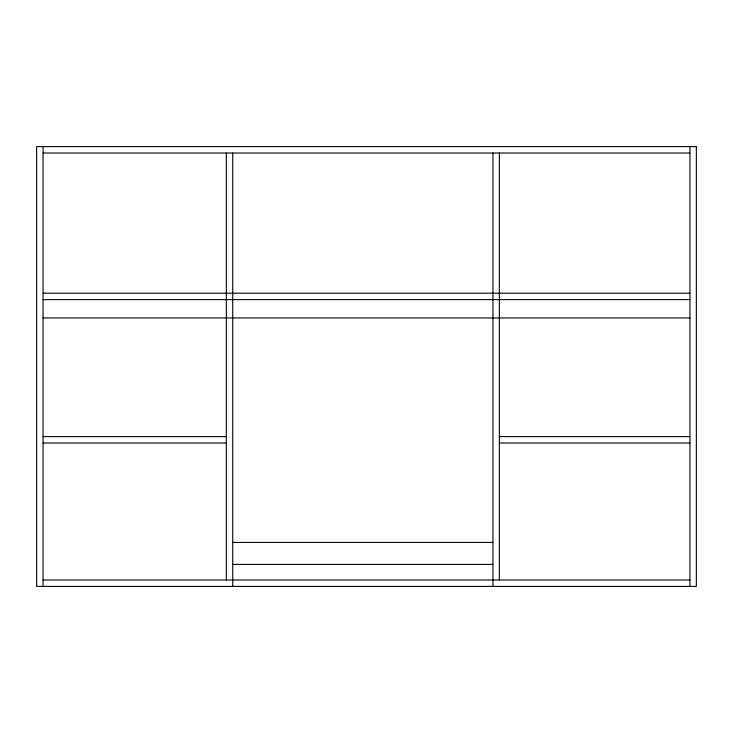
<?xml version="1.0" encoding="UTF-8"?>
<svg xmlns="http://www.w3.org/2000/svg" width="733" height="733" viewBox="0 0 733 733"><rect width="100%" height="100%" fill="white"/><g stroke="black" fill="none" stroke-linecap="round" stroke-linejoin="round"><path stroke-width="1.1" d="M43.064 153.014L689.936 153.014M43.064 293.2L689.936 293.2M43.064 299.614L689.936 299.614M43.064 317.939L689.936 317.939M43.064 436.593L226.314 436.593M499.356 436.593L689.936 436.593M43.064 443.007L226.314 443.007M499.356 443.007L689.936 443.007M232.727 542.42L492.942 542.42M232.727 564.41L492.942 564.41M43.064 579.986L689.936 579.986M689.936 146.6L689.936 586.4M499.356 153.014L499.356 579.986M492.942 153.014L492.942 586.4M232.727 153.014L232.727 586.4M226.314 153.014L226.314 579.986M43.064 146.6L43.064 586.4M696.35 146.6L36.65 146.6L36.65 586.4L696.35 586.4L696.35 146.6"/></g></svg>
